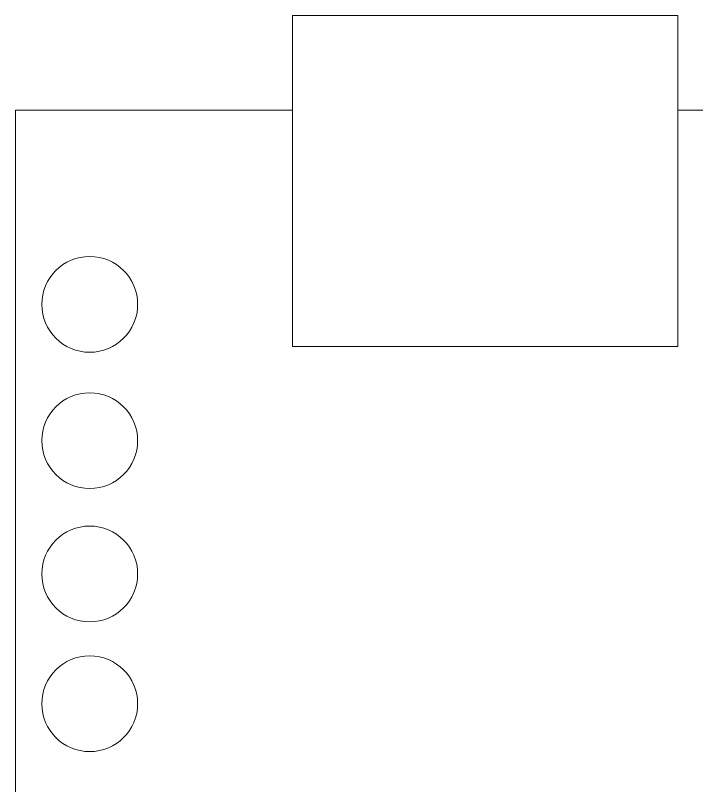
# Model space of a CAD drawing. Header units: inches. Extents: x -125.9 to -87.9, y -135.7 to -95.
# Drawn here: x -117.26 to -103.44, y -110.63 to -95 of the extents above; entities that cross this region are included whole.
import ezdxf

# ---------------------------------------------------------------- set-up
doc = ezdxf.new("R2010")
doc.units = ezdxf.units.IN
doc.header["$MEASUREMENT"] = 0
doc.layers.add('Layer 1', color=7, linetype='Continuous')

# ---------------------------------------------------------------- blocks, each defined once
blk = doc.blocks.new('block 3')
at = {"layer": 'Layer 1', "color": 4, "lineweight": 13}
for points in [[(-114.776, -100.86), (-114.776, -101.397), (-115.211, -101.832), (-115.748, -101.832), (-116.285, -101.832), (-116.72, -101.397), (-116.72, -100.86), (-116.72, -100.323), (-116.285, -99.888), (-115.748, -99.888), (-115.211, -99.888), (-114.776, -100.323), (-114.776, -100.86)], [(-114.776, -103.626), (-114.776, -104.163), (-115.211, -104.598), (-115.748, -104.598), (-116.285, -104.598), (-116.72, -104.163), (-116.72, -103.626), (-116.72, -103.089), (-116.285, -102.654), (-115.748, -102.654), (-115.211, -102.654), (-114.776, -103.089), (-114.776, -103.626)], [(-114.776, -106.331), (-114.776, -106.868), (-115.211, -107.303), (-115.748, -107.303), (-116.285, -107.303), (-116.72, -106.868), (-116.72, -106.331), (-116.72, -105.794), (-116.285, -105.359), (-115.748, -105.359), (-115.211, -105.359), (-114.776, -105.794), (-114.776, -106.331)], [(-114.776, -108.964), (-114.776, -109.501), (-115.211, -109.936), (-115.748, -109.936), (-116.285, -109.936), (-116.72, -109.501), (-116.72, -108.964), (-116.72, -108.428), (-116.285, -107.992), (-115.748, -107.992), (-115.211, -107.992), (-114.776, -108.428), (-114.776, -108.964)]]:
    blk.add_open_spline(points, degree=3, knots=[0, 0, 0, 0, 1, 1, 1, 2, 2, 2, 3, 3, 3, 4, 4, 4, 4], dxfattribs=at)
blk = doc.blocks.new('block 2')
at = {"layer": 'Layer 1', "color": 4, "lineweight": 13}
for points in [[(-111.633, -96.917), (-111.633, -94.997), (-103.815, -94.997), (-103.815, -96.917)], [(-111.633, -96.917), (-117.256, -96.917), (-117.256, -131.48), (-98.055, -131.48), (-98.055, -96.917), (-103.815, -96.917)], [(-111.633, -96.917), (-111.633, -96.917)], [(-103.815, -96.917), (-103.815, -101.718), (-111.633, -101.718), (-111.633, -96.917)]]:
    blk.add_lwpolyline(points, dxfattribs=at)
at = {"layer": 'Layer 1'}
blk.add_blockref('block 3', (0, 0), dxfattribs=at)

msp = doc.modelspace()

# ---------------------------------------------------------------- block references
at = {"layer": 'Layer 1'}
msp.add_blockref('block 2', (0, 0), dxfattribs=at)

doc.saveas('drawing.dxf')
